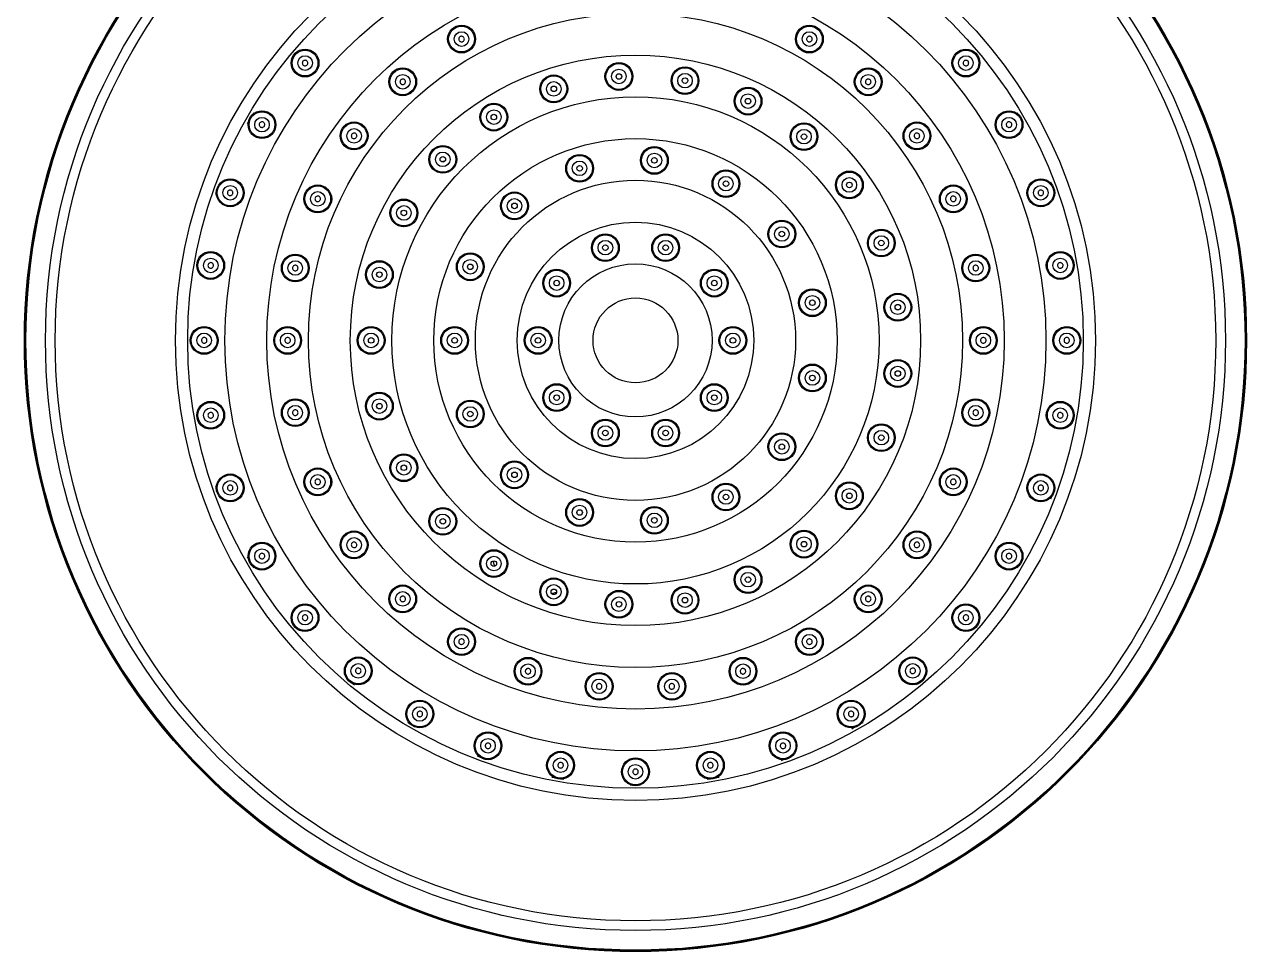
# Model space of a CAD drawing. Header units: millimetres. Extents: x 346859 to 753976, y -86090 to 5333.
# Drawn here: x 432280.4 to 432500, y -20567 to -20400.4 of the extents above; entities that cross this region are included whole.
import ezdxf

# ---------------------------------------------------------------- set-up
doc = ezdxf.new("R2010")
doc.units = ezdxf.units.MM
doc.header["$LTSCALE"] = 60
doc.layers.add('F-HAT', color=251, linetype='Continuous')

# ---------------------------------------------------------------- blocks, each defined once
blk = doc.blocks.new('cjswjdeh')
at = {"layer": 'F-HAT', "color": 8}
for p, q in [((432400.64, 36769.03), (432400.59, 36768.83)), ((432399.52, 36764.81), (432399.47, 36764.62)), ((432408.92, 36761.68), (432408.7, 36761.62)), ((432421.23, 36759.23), (432421.18, 36759.41)), ((432355.99, 36752.67), (432355.43, 36752.52)), ((432358.05, 36753.23), (432357.86, 36753.18)), ((432378.79, 36753.41), (432378.84, 36753.22)), ((432353.5, 36752.01), (432353.32, 36751.96)), ((432379.96, 36749.05), (432380, 36748.87)), ((432348.46, 36741.02), (432348.51, 36740.85)), ((432382.78, 36738.53), (432382.84, 36738.3)), ((432383.7, 36735.07), (432383.77, 36734.83)), ((432346.02, 36730.83), (432346.07, 36730.63)), ((432424.3, 36726.98), (432424.48, 36727.03)), ((432419.94, 36725.81), (432420.12, 36725.86)), ((432405.82, 36722.03), (432406.12, 36722.11)), ((432408.24, 36722.67), (432408.55, 36722.76)), ((432372.19, 36718.19), (432371.87, 36718.11)), ((432374.61, 36718.84), (432374.3, 36718.76)), ((432345.12, 36710.94), (432344.82, 36710.86)), ((432342.56, 36710.25), (432342.26, 36710.17)), ((432331.56, 36707.31), (432331.36, 36707.25)), ((432327.16, 36706.13), (432327, 36706.08)), ((432396.72, 36705.8), (432396.66, 36706.03)), ((432397.65, 36702.34), (432397.59, 36702.56)), ((432436.6, 36701.86), (432436.54, 36702.09)), ((432426.63, 36693.96), (432426.93, 36694.04)), ((432356.96, 36689.98), (432357.04, 36689.68)), ((432357.73, 36687.1), (432357.81, 36686.79)), ((432420.82, 36686.29), (432421.06, 36686.05)), ((432422.72, 36684.39), (432422.95, 36684.16)), ((432364.09, 36682.71), (432364.13, 36682.53)), ((432364.6, 36680.8), (432364.85, 36679.85)), ((432365.32, 36678.11), (432365.37, 36677.93)), ((432377.81, 36675.7), (432377.96, 36675.74)), ((432430.91, 36676.2), (432431.06, 36676.05)), ((432373.18, 36674.46), (432373.37, 36674.51)), ((432375.13, 36674.98), (432376.03, 36675.22)), ((432434.13, 36672.98), (432434.25, 36672.86))]:
    blk.add_line(p, q, dxfattribs=at)
for centre, radius in [((432390.21, 36720.43), 109.79), ((432390.21, 36720.43), 109.68), ((432390.21, 36720.43), 109.53), ((432390.21, 36720.43), 106.01), ((432390.21, 36720.43), 104.26), ((432390.21, 36720.43), 82.66), ((432390.21, 36720.43), 80.46), ((432390.21, 36720.43), 73.76), ((432390.21, 36720.43), 66.24), ((432390.21, 36720.43), 58.76), ((432358.96, 36774.56), 2.5), ((432358.96, 36774.56), 2.32), ((432421.46, 36774.56), 2.5), ((432421.46, 36774.56), 2.32), ((432358.96, 36774.56), 1.31), ((432421.46, 36774.56), 1.31), ((432330.84, 36770.25), 2.5), ((432330.84, 36770.25), 2.32), ((432449.58, 36770.25), 2.5), ((432449.58, 36770.25), 2.32), ((432330.84, 36770.25), 1.31), ((432390.21, 36720.43), 51.24), ((432387.23, 36767.84), 2.5), ((432387.23, 36767.84), 2.32), ((432449.58, 36770.25), 1.31), ((432348.39, 36766.88), 2.5), ((432348.39, 36766.88), 2.32), ((432348.39, 36766.88), 1.31), ((432375.53, 36765.61), 2.5), ((432375.53, 36765.61), 2.32), ((432387.23, 36767.84), 1.31), ((432387.23, 36767.84), 0.5), ((432399.11, 36767.09), 2.5), ((432399.11, 36767.09), 2.32), ((432399.11, 36767.09), 1.31), ((432432.03, 36766.88), 2.5), ((432432.03, 36766.88), 2.32), ((432432.03, 36766.88), 1.31), ((432375.53, 36765.61), 1.31), ((432375.53, 36765.61), 0.5), ((432399.11, 36767.09), 0.5), ((432410.44, 36763.41), 2.5), ((432410.44, 36763.41), 2.32), ((432390.21, 36720.43), 43.76), ((432410.44, 36763.41), 1.31), ((432410.44, 36763.41), 0.5), ((432323.1, 36759.18), 2.5), ((432323.1, 36759.18), 2.32), ((432364.76, 36760.54), 2.5), ((432364.76, 36760.54), 2.32), ((432364.76, 36760.54), 1.31), ((432457.33, 36759.18), 2.5), ((432457.33, 36759.18), 2.32), ((432323.1, 36759.18), 1.31), ((432339.65, 36757.17), 2.5), ((432339.65, 36757.17), 2.32), ((432364.76, 36760.54), 0.5), ((432420.49, 36757.03), 2.5), ((432420.49, 36757.03), 2.32), ((432440.78, 36757.17), 2.5), ((432440.78, 36757.17), 2.32), ((432457.33, 36759.18), 1.31), ((432339.65, 36757.17), 1.31), ((432420.49, 36757.03), 1.31), ((432420.49, 36757.03), 0.5), ((432440.78, 36757.17), 1.31), ((432355.59, 36752.95), 2.5), ((432355.59, 36752.95), 2.32), ((432390.21, 36720.43), 36.24), ((432393.61, 36752.76), 2.5), ((432393.61, 36752.76), 2.32), ((432355.59, 36752.95), 1.31), ((432355.59, 36752.95), 0.5), ((432380.17, 36751.34), 2.5), ((432380.17, 36751.34), 2.32), ((432380.17, 36751.34), 1.31), ((432393.61, 36752.76), 1.31), ((432393.61, 36752.76), 0.5), ((432380.17, 36751.34), 0.5), ((432406.46, 36748.58), 2.5), ((432406.46, 36748.58), 2.32), ((432428.64, 36748.35), 2.5), ((432428.64, 36748.35), 2.32), ((432317.39, 36746.94), 2.5), ((432317.39, 36746.94), 2.32), ((432317.39, 36746.94), 1.31), ((432333.12, 36745.85), 2.5), ((432333.12, 36745.85), 2.32), ((432390.21, 36720.43), 28.76), ((432406.46, 36748.58), 1.31), ((432406.46, 36748.58), 0.5), ((432428.64, 36748.35), 1.31), ((432428.64, 36748.35), 0.5), ((432447.31, 36745.85), 2.5), ((432447.31, 36745.85), 2.32), ((432463.04, 36746.94), 2.5), ((432463.04, 36746.94), 2.32), ((432463.04, 36746.94), 1.31), ((432333.12, 36745.85), 1.31), ((432348.59, 36743.32), 2.5), ((432368.47, 36744.59), 2.5), ((432368.47, 36744.59), 2.32), ((432368.47, 36744.59), 1.31), ((432447.31, 36745.85), 1.31), ((432348.59, 36743.32), 2.32), ((432348.59, 36743.32), 1.31), ((432348.59, 36743.32), 0.5), ((432368.47, 36744.59), 0.5), ((432390.21, 36720.43), 21.24), ((432416.51, 36739.54), 2.5), ((432416.51, 36739.54), 2.32), ((432384.8, 36737.08), 2.5), ((432384.8, 36737.08), 2.32), ((432395.62, 36737.08), 2.5), ((432395.62, 36737.08), 2.32), ((432416.51, 36739.54), 1.31), ((432416.51, 36739.54), 0.5), ((432434.38, 36737.92), 2.5), ((432434.38, 36737.92), 2.32), ((432434.38, 36737.92), 1.31), ((432384.8, 36737.08), 1.31), ((432384.8, 36737.08), 0.5), ((432395.62, 36737.08), 1.31), ((432395.62, 36737.08), 0.5), ((432434.38, 36737.92), 0.5), ((432313.89, 36733.89), 2.5), ((432313.89, 36733.89), 2.32), ((432313.89, 36733.89), 1.31), ((432329.08, 36733.43), 2.5), ((432329.08, 36733.43), 2.32), ((432360.52, 36733.65), 2.5), ((432360.52, 36733.65), 2.32), ((432360.52, 36733.65), 1.31), ((432451.35, 36733.43), 2.5), ((432451.35, 36733.43), 2.32), ((432466.53, 36733.89), 2.5), ((432466.53, 36733.89), 2.32), ((432466.53, 36733.89), 1.31), ((432329.08, 36733.43), 1.31), ((432344.2, 36732.25), 2.5), ((432344.2, 36732.25), 2.32), ((432344.2, 36732.25), 1.31), ((432344.2, 36732.25), 0.5), ((432360.52, 36733.65), 0.5), ((432376.05, 36730.72), 2.5), ((432376.05, 36730.72), 2.32), ((432390.21, 36720.43), 13.76), ((432404.37, 36730.72), 2.5), ((432404.37, 36730.72), 2.32), ((432451.35, 36733.43), 1.31), ((432376.05, 36730.72), 1.31), ((432376.05, 36730.72), 0.5), ((432404.37, 36730.72), 1.31), ((432404.37, 36730.72), 0.5), ((432422, 36727.19), 2.5), ((432422, 36727.19), 2.32), ((432422, 36727.19), 1.31), ((432437.34, 36726.39), 2.5), ((432437.34, 36726.39), 2.32), ((432390.21, 36720.43), 7.62), ((432422, 36727.19), 0.5), ((432437.34, 36726.39), 1.31), ((432437.34, 36726.39), 0.5), ((432312.71, 36720.43), 2.5), ((432312.71, 36720.43), 2.32), ((432312.71, 36720.43), 1.31), ((432327.71, 36720.43), 2.5), ((432327.71, 36720.43), 2.32), ((432327.71, 36720.43), 1.31), ((432342.71, 36720.43), 2.5), ((432342.71, 36720.43), 2.32), ((432342.71, 36720.43), 1.31), ((432357.71, 36720.43), 2.5), ((432357.71, 36720.43), 2.32), ((432357.71, 36720.43), 1.31), ((432372.71, 36720.43), 2.5), ((432372.71, 36720.43), 2.32), ((432372.71, 36720.43), 1.31), ((432407.71, 36720.43), 2.5), ((432407.71, 36720.43), 2.32), ((432407.71, 36720.43), 1.31), ((432452.71, 36720.43), 2.5), ((432452.71, 36720.43), 2.32), ((432452.71, 36720.43), 1.31), ((432467.71, 36720.43), 2.5), ((432467.71, 36720.43), 2.32), ((432467.71, 36720.43), 1.31), ((432342.71, 36720.43), 0.5), ((432357.71, 36720.43), 0.5), ((432372.71, 36720.43), 0.5), ((432407.71, 36720.43), 0.5), ((432422, 36713.68), 2.5), ((432422, 36713.68), 2.32), ((432437.34, 36714.48), 2.5), ((432437.34, 36714.48), 2.32), ((432437.34, 36714.48), 1.31), ((432422, 36713.68), 1.31), ((432422, 36713.68), 0.5), ((432437.34, 36714.48), 0.5), ((432344.2, 36708.62), 2.5), ((432344.2, 36708.62), 2.32), ((432376.05, 36710.15), 2.5), ((432376.05, 36710.15), 2.32), ((432376.05, 36710.15), 1.31), ((432404.37, 36710.15), 2.5), ((432404.37, 36710.15), 2.32), ((432404.37, 36710.15), 1.31), ((432313.89, 36706.98), 2.5), ((432313.89, 36706.98), 2.32), ((432329.08, 36707.44), 2.5), ((432329.08, 36707.44), 2.32), ((432329.08, 36707.44), 1.31), ((432344.2, 36708.62), 1.31), ((432344.2, 36708.62), 0.5), ((432360.52, 36707.21), 2.5), ((432360.52, 36707.21), 2.32), ((432360.52, 36707.21), 1.31), ((432376.05, 36710.15), 0.5), ((432404.37, 36710.15), 0.5), ((432451.35, 36707.44), 2.5), ((432451.35, 36707.44), 2.32), ((432451.35, 36707.44), 1.31), ((432466.53, 36706.98), 2.5), ((432466.53, 36706.98), 2.32), ((432313.89, 36706.98), 1.31), ((432360.52, 36707.21), 0.5), ((432384.8, 36703.79), 2.5), ((432395.62, 36703.79), 2.5), ((432466.53, 36706.98), 1.31), ((432384.8, 36703.79), 2.32), ((432384.8, 36703.79), 1.31), ((432384.8, 36703.79), 0.5), ((432395.62, 36703.79), 2.32), ((432395.62, 36703.79), 1.31), ((432395.62, 36703.79), 0.5), ((432434.38, 36702.95), 2.5), ((432434.38, 36702.95), 2.32), ((432434.38, 36702.95), 1.31), ((432416.51, 36701.33), 2.5), ((432416.51, 36701.33), 2.32), ((432416.51, 36701.33), 1.31), ((432434.38, 36702.95), 0.5), ((432348.59, 36697.55), 2.5), ((432348.59, 36697.55), 2.32), ((432416.51, 36701.33), 0.5), ((432333.12, 36695.01), 2.5), ((432348.59, 36697.55), 1.31), ((432348.59, 36697.55), 0.5), ((432368.47, 36696.28), 2.5), ((432368.47, 36696.28), 2.32), ((432368.47, 36696.28), 1.31), ((432447.31, 36695.01), 2.5), ((432317.39, 36693.93), 2.5), ((432317.39, 36693.93), 2.32), ((432333.12, 36695.01), 2.32), ((432333.12, 36695.01), 1.31), ((432368.47, 36696.28), 0.5), ((432447.31, 36695.01), 2.32), ((432447.31, 36695.01), 1.31), ((432463.04, 36693.93), 2.5), ((432463.04, 36693.93), 2.32), ((432317.39, 36693.93), 1.31), ((432406.46, 36692.29), 2.5), ((432406.46, 36692.29), 2.32), ((432406.46, 36692.29), 1.31), ((432428.64, 36692.51), 2.5), ((432428.64, 36692.51), 2.32), ((432428.64, 36692.51), 1.31), ((432463.04, 36693.93), 1.31), ((432380.17, 36689.52), 2.5), ((432380.17, 36689.52), 2.32), ((432406.46, 36692.29), 0.5), ((432428.64, 36692.51), 0.5), ((432355.59, 36687.92), 2.5), ((432355.59, 36687.92), 2.32), ((432355.59, 36687.92), 1.31), ((432380.17, 36689.52), 1.31), ((432380.17, 36689.52), 0.5), ((432393.61, 36688.11), 2.5), ((432393.61, 36688.11), 2.32), ((432393.61, 36688.11), 1.31), ((432355.59, 36687.92), 0.5), ((432393.61, 36688.11), 0.5), ((432339.65, 36683.7), 2.5), ((432339.65, 36683.7), 2.32), ((432339.65, 36683.7), 1.31), ((432420.49, 36683.83), 2.5), ((432420.49, 36683.83), 2.32), ((432420.49, 36683.83), 1.31), ((432420.49, 36683.83), 0.5), ((432440.78, 36683.7), 2.5), ((432440.78, 36683.7), 2.32), ((432440.78, 36683.7), 1.31), ((432323.1, 36681.68), 2.5), ((432323.1, 36681.68), 2.32), ((432323.1, 36681.68), 1.31), ((432364.76, 36680.33), 2.5), ((432364.76, 36680.33), 2.32), ((432457.33, 36681.68), 2.5), ((432457.33, 36681.68), 2.32), ((432457.33, 36681.68), 1.31), ((432364.76, 36680.33), 1.31), ((432364.76, 36680.33), 0.5), ((432410.44, 36677.45), 2.5), ((432375.53, 36675.26), 2.5), ((432410.44, 36677.45), 2.32), ((432410.44, 36677.45), 1.31), ((432410.44, 36677.45), 0.5), ((432348.39, 36673.99), 2.5), ((432348.39, 36673.99), 2.32), ((432375.53, 36675.26), 2.32), ((432375.53, 36675.26), 1.31), ((432375.53, 36675.26), 0.5), ((432399.11, 36673.77), 2.5), ((432399.11, 36673.77), 2.32), ((432432.03, 36673.99), 2.5), ((432432.03, 36673.99), 2.32), ((432348.39, 36673.99), 1.31), ((432387.23, 36673.03), 2.5), ((432387.23, 36673.03), 2.32), ((432387.23, 36673.03), 1.31), ((432387.23, 36673.03), 0.5), ((432399.11, 36673.77), 1.31), ((432399.11, 36673.77), 0.5), ((432432.03, 36673.99), 1.31), ((432330.84, 36670.62), 2.5), ((432330.84, 36670.62), 2.32), ((432330.84, 36670.62), 1.31), ((432449.58, 36670.62), 2.5), ((432449.58, 36670.62), 2.32), ((432449.58, 36670.62), 1.31), ((432358.96, 36666.31), 2.5), ((432358.96, 36666.31), 2.32), ((432358.96, 36666.31), 1.31), ((432421.46, 36666.31), 2.5), ((432421.46, 36666.31), 2.32), ((432421.46, 36666.31), 1.31), ((432340.4, 36661.06), 2.5), ((432340.4, 36661.06), 2.32), ((432340.4, 36661.06), 1.31), ((432370.9, 36660.99), 2.5), ((432370.9, 36660.99), 2.32), ((432409.53, 36660.99), 2.5), ((432409.53, 36660.99), 2.32), ((432440.03, 36661.06), 2.5), ((432440.03, 36661.06), 2.32), ((432440.03, 36661.06), 1.31), ((432370.9, 36660.99), 1.31), ((432383.68, 36658.28), 2.5), ((432383.68, 36658.28), 2.32), ((432396.75, 36658.28), 2.5), ((432396.75, 36658.28), 2.32), ((432409.53, 36660.99), 1.31), ((432383.68, 36658.28), 1.31), ((432396.75, 36658.28), 1.31), ((432351.46, 36653.32), 2.5), ((432428.96, 36653.32), 2.5), ((432351.46, 36653.32), 2.32), ((432351.46, 36653.32), 1.31), ((432428.96, 36653.32), 2.32), ((432428.96, 36653.32), 1.31), ((432363.71, 36647.61), 2.5), ((432363.71, 36647.61), 2.32), ((432416.72, 36647.61), 2.5), ((432416.72, 36647.61), 2.32), ((432363.71, 36647.61), 1.31), ((432416.72, 36647.61), 1.31), ((432376.75, 36644.11), 2.5), ((432376.75, 36644.11), 2.32), ((432376.75, 36644.11), 1.31), ((432390.21, 36642.93), 2.5), ((432390.21, 36642.93), 2.32), ((432403.67, 36644.11), 2.5), ((432403.67, 36644.11), 2.32), ((432403.67, 36644.11), 1.31), ((432390.21, 36642.93), 1.31)]:
    blk.add_circle(centre, radius, dxfattribs=at)
for start, end in [(139.3828, 140.7709), (39.2273, 40.6163), (149.2118, 150.8674), (30.0033, 30.7866), (19.9989, 20.8672), (160.0011, 160.8393), (169.1614, 170.7115), (9.2872, 10.8366), (179.3197, 180.6798), (359.3197, 0.6798), (189.2872, 190.8366), (349.1614, 350.7115), (199.1588, 199.9989), (339.1308, 340.0011), (209.1305, 210.7866), (329.2118, 329.9967), (219.2273, 220.6163), (319.3828, 320.7709), (229.3828, 230.7709), (309.2273, 310.6163), (239.2118, 239.9967), (299.1305, 300.7866), (249.1308, 250.0011), (289.1588, 289.9989), (259.1614, 260.7115), (269.3325, 270.6661), (279.2872, 280.8366)]:
    blk.add_arc((432390.21, 36720.43), 79.87, start, end, dxfattribs=at)
for points, knots in [([(432358.71, 36774.99), (432358.65, 36774.96), (432358.54, 36774.85), (432358.45, 36774.64), (432358.47, 36774.41), (432358.58, 36774.21), (432358.77, 36774.08), (432359, 36774.04), (432359.15, 36774.09), (432359.21, 36774.13)], [0, 0, 0, 0, 0.222339, 0.444684, 0.667037, 0.889392, 1.111744, 1.334089, 1.556428, 1.556428, 1.556428, 1.556428]), ([(432359.21, 36774.13), (432359.28, 36774.16), (432359.39, 36774.27), (432359.47, 36774.48), (432359.46, 36774.71), (432359.34, 36774.91), (432359.15, 36775.04), (432358.92, 36775.07), (432358.78, 36775.03), (432358.71, 36774.99)], [0, 0, 0, 0, 0.222339, 0.444684, 0.667036, 0.889392, 1.111744, 1.334089, 1.556428, 1.556428, 1.556428, 1.556428]), ([(432421.71, 36774.99), (432421.65, 36775.03), (432421.5, 36775.07), (432421.27, 36775.04), (432421.08, 36774.91), (432420.97, 36774.71), (432420.95, 36774.48), (432421.03, 36774.27), (432421.15, 36774.16), (432421.21, 36774.13)], [0, 0, 0, 0, 0.222339, 0.444684, 0.667037, 0.889392, 1.111744, 1.334089, 1.556428, 1.556428, 1.556428, 1.556428]), ([(432421.21, 36774.13), (432421.28, 36774.09), (432421.42, 36774.04), (432421.65, 36774.08), (432421.84, 36774.21), (432421.96, 36774.41), (432421.97, 36774.64), (432421.89, 36774.85), (432421.78, 36774.96), (432421.71, 36774.99)], [0, 0, 0, 0, 0.222339, 0.444684, 0.667036, 0.889392, 1.111744, 1.334089, 1.556428, 1.556428, 1.556428, 1.556428]), ([(432330.46, 36770.57), (432330.41, 36770.51), (432330.34, 36770.38), (432330.34, 36770.15), (432330.43, 36769.94), (432330.61, 36769.79), (432330.83, 36769.73), (432331.06, 36769.78), (432331.18, 36769.87), (432331.23, 36769.93)], [0, 0, 0, 0, 0.222134, 0.444291, 0.666477, 0.888675, 1.110861, 1.333018, 1.555152, 1.555152, 1.555152, 1.555152]), ([(432331.23, 36769.93), (432331.27, 36769.98), (432331.34, 36770.12), (432331.35, 36770.35), (432331.26, 36770.56), (432331.08, 36770.71), (432330.86, 36770.76), (432330.63, 36770.72), (432330.51, 36770.63), (432330.46, 36770.57)], [0, 0, 0, 0, 0.222133, 0.444289, 0.666476, 0.888675, 1.110862, 1.333019, 1.555152, 1.555152, 1.555152, 1.555152]), ([(432449.96, 36770.57), (432449.91, 36770.63), (432449.79, 36770.72), (432449.57, 36770.76), (432449.34, 36770.71), (432449.17, 36770.56), (432449.07, 36770.35), (432449.08, 36770.12), (432449.15, 36769.98), (432449.2, 36769.93)], [0, 0, 0, 0, 0.222134, 0.444291, 0.666477, 0.888675, 1.110861, 1.333018, 1.555152, 1.555152, 1.555152, 1.555152]), ([(432449.2, 36769.93), (432449.25, 36769.87), (432449.37, 36769.78), (432449.59, 36769.73), (432449.82, 36769.79), (432449.99, 36769.94), (432450.09, 36770.15), (432450.08, 36770.38), (432450.01, 36770.51), (432449.96, 36770.57)], [0, 0, 0, 0, 0.222133, 0.444289, 0.666476, 0.888675, 1.110862, 1.333019, 1.555152, 1.555152, 1.555152, 1.555152]), ([(432348.06, 36767.25), (432348, 36767.2), (432347.91, 36767.08), (432347.88, 36766.85), (432347.94, 36766.63), (432348.09, 36766.46), (432348.31, 36766.37), (432348.54, 36766.38), (432348.67, 36766.46), (432348.73, 36766.51)], [0, 0, 0, 0, 0.222339, 0.444684, 0.667037, 0.889392, 1.111744, 1.334089, 1.556428, 1.556428, 1.556428, 1.556428]), ([(432348.73, 36766.51), (432348.78, 36766.56), (432348.87, 36766.68), (432348.91, 36766.91), (432348.84, 36767.13), (432348.69, 36767.3), (432348.48, 36767.39), (432348.25, 36767.38), (432348.11, 36767.3), (432348.06, 36767.25)], [0, 0, 0, 0, 0.222339, 0.444684, 0.667036, 0.889392, 1.111744, 1.334089, 1.556428, 1.556428, 1.556428, 1.556428]), ([(432432.37, 36767.25), (432432.31, 36767.3), (432432.18, 36767.38), (432431.95, 36767.39), (432431.74, 36767.3), (432431.58, 36767.13), (432431.52, 36766.91), (432431.55, 36766.68), (432431.64, 36766.56), (432431.7, 36766.51)], [0, 0, 0, 0, 0.222339, 0.444684, 0.667037, 0.889392, 1.111744, 1.334089, 1.556428, 1.556428, 1.556428, 1.556428]), ([(432431.7, 36766.51), (432431.75, 36766.46), (432431.89, 36766.38), (432432.12, 36766.37), (432432.33, 36766.46), (432432.48, 36766.63), (432432.55, 36766.85), (432432.51, 36767.08), (432432.42, 36767.2), (432432.37, 36767.25)], [0, 0, 0, 0, 0.222339, 0.444684, 0.667036, 0.889392, 1.111744, 1.334089, 1.556428, 1.556428, 1.556428, 1.556428]), ([(432322.66, 36759.43), (432322.63, 36759.37), (432322.58, 36759.22), (432322.62, 36758.99), (432322.74, 36758.8), (432322.94, 36758.69), (432323.17, 36758.67), (432323.39, 36758.76), (432323.49, 36758.87), (432323.53, 36758.93)], [0, 0, 0, 0, 0.222134, 0.444291, 0.666477, 0.888675, 1.110861, 1.333018, 1.555152, 1.555152, 1.555152, 1.555152]), ([(432323.53, 36758.93), (432323.57, 36759), (432323.61, 36759.14), (432323.58, 36759.37), (432323.45, 36759.56), (432323.25, 36759.68), (432323.02, 36759.69), (432322.81, 36759.61), (432322.7, 36759.5), (432322.66, 36759.43)], [0, 0, 0, 0, 0.222133, 0.444289, 0.666476, 0.888675, 1.110862, 1.333019, 1.555152, 1.555152, 1.555152, 1.555152]), ([(432457.76, 36759.43), (432457.72, 36759.5), (432457.62, 36759.61), (432457.41, 36759.69), (432457.18, 36759.68), (432456.98, 36759.56), (432456.85, 36759.37), (432456.81, 36759.14), (432456.86, 36759), (432456.9, 36758.93)], [0, 0, 0, 0, 0.222134, 0.444291, 0.666477, 0.888675, 1.110861, 1.333018, 1.555152, 1.555152, 1.555152, 1.555152]), ([(432456.9, 36758.93), (432456.93, 36758.87), (432457.04, 36758.76), (432457.25, 36758.67), (432457.48, 36758.69), (432457.68, 36758.8), (432457.81, 36758.99), (432457.84, 36759.22), (432457.8, 36759.37), (432457.76, 36759.43)], [0, 0, 0, 0, 0.222133, 0.444289, 0.666476, 0.888675, 1.110862, 1.333019, 1.555152, 1.555152, 1.555152, 1.555152]), ([(432339.24, 36757.46), (432339.2, 36757.4), (432339.14, 36757.26), (432339.15, 36757.03), (432339.26, 36756.83), (432339.45, 36756.69), (432339.67, 36756.65), (432339.89, 36756.71), (432340.01, 36756.82), (432340.05, 36756.88)], [0, 0, 0, 0, 0.222339, 0.444684, 0.667037, 0.889392, 1.111744, 1.334089, 1.556428, 1.556428, 1.556428, 1.556428]), ([(432340.05, 36756.88), (432340.1, 36756.94), (432340.16, 36757.08), (432340.15, 36757.31), (432340.04, 36757.51), (432339.85, 36757.64), (432339.63, 36757.69), (432339.4, 36757.62), (432339.29, 36757.52), (432339.24, 36757.46)], [0, 0, 0, 0, 0.222339, 0.444684, 0.667036, 0.889392, 1.111744, 1.334089, 1.556428, 1.556428, 1.556428, 1.556428]), ([(432441.18, 36757.46), (432441.14, 36757.52), (432441.02, 36757.62), (432440.8, 36757.69), (432440.57, 36757.64), (432440.39, 36757.51), (432440.28, 36757.31), (432440.27, 36757.08), (432440.33, 36756.94), (432440.37, 36756.88)], [0, 0, 0, 0, 0.222339, 0.444684, 0.667037, 0.889392, 1.111744, 1.334089, 1.556428, 1.556428, 1.556428, 1.556428]), ([(432440.37, 36756.88), (432440.41, 36756.82), (432440.53, 36756.71), (432440.75, 36756.65), (432440.98, 36756.69), (432441.16, 36756.83), (432441.27, 36757.03), (432441.28, 36757.26), (432441.22, 36757.4), (432441.18, 36757.46)], [0, 0, 0, 0, 0.222339, 0.444684, 0.667036, 0.889392, 1.111744, 1.334089, 1.556428, 1.556428, 1.556428, 1.556428]), ([(432316.92, 36747.11), (432316.89, 36747.04), (432316.87, 36746.89), (432316.95, 36746.67), (432317.11, 36746.51), (432317.32, 36746.43), (432317.55, 36746.45), (432317.75, 36746.57), (432317.83, 36746.7), (432317.86, 36746.77)], [0, 0, 0, 0, 0.222134, 0.444291, 0.666477, 0.888675, 1.110861, 1.333018, 1.555152, 1.555152, 1.555152, 1.555152]), ([(432317.86, 36746.77), (432317.88, 36746.84), (432317.9, 36746.99), (432317.83, 36747.21), (432317.67, 36747.37), (432317.45, 36747.45), (432317.22, 36747.43), (432317.03, 36747.31), (432316.94, 36747.18), (432316.92, 36747.11)], [0, 0, 0, 0, 0.222133, 0.444289, 0.666476, 0.888675, 1.110862, 1.333019, 1.555152, 1.555152, 1.555152, 1.555152]), ([(432332.66, 36746.06), (432332.63, 36745.99), (432332.6, 36745.84), (432332.66, 36745.62), (432332.81, 36745.44), (432333.02, 36745.35), (432333.25, 36745.35), (432333.45, 36745.46), (432333.54, 36745.58), (432333.57, 36745.65)], [0, 0, 0, 0, 0.222339, 0.444684, 0.667037, 0.889392, 1.111744, 1.334089, 1.556428, 1.556428, 1.556428, 1.556428]), ([(432333.57, 36745.65), (432333.6, 36745.72), (432333.63, 36745.87), (432333.57, 36746.09), (432333.43, 36746.27), (432333.22, 36746.36), (432332.99, 36746.35), (432332.78, 36746.25), (432332.69, 36746.13), (432332.66, 36746.06)], [0, 0, 0, 0, 0.222339, 0.444684, 0.667036, 0.889392, 1.111744, 1.334089, 1.556428, 1.556428, 1.556428, 1.556428]), ([(432447.76, 36746.06), (432447.73, 36746.13), (432447.64, 36746.25), (432447.44, 36746.35), (432447.21, 36746.36), (432447, 36746.27), (432446.85, 36746.09), (432446.79, 36745.87), (432446.82, 36745.72), (432446.85, 36745.65)], [0, 0, 0, 0, 0.222339, 0.444684, 0.667037, 0.889392, 1.111744, 1.334089, 1.556428, 1.556428, 1.556428, 1.556428]), ([(432446.85, 36745.65), (432446.88, 36745.58), (432446.97, 36745.46), (432447.18, 36745.35), (432447.41, 36745.35), (432447.62, 36745.44), (432447.77, 36745.62), (432447.82, 36745.84), (432447.8, 36745.99), (432447.76, 36746.06)], [0, 0, 0, 0, 0.222339, 0.444684, 0.667036, 0.889392, 1.111744, 1.334089, 1.556428, 1.556428, 1.556428, 1.556428]), ([(432463.51, 36747.11), (432463.48, 36747.18), (432463.4, 36747.31), (432463.2, 36747.43), (432462.97, 36747.45), (432462.76, 36747.37), (432462.6, 36747.21), (432462.52, 36746.99), (432462.54, 36746.84), (432462.57, 36746.77)], [0, 0, 0, 0, 0.222134, 0.444291, 0.666477, 0.888675, 1.110861, 1.333018, 1.555152, 1.555152, 1.555152, 1.555152]), ([(432462.57, 36746.77), (432462.59, 36746.7), (432462.68, 36746.57), (432462.87, 36746.45), (432463.1, 36746.43), (432463.32, 36746.51), (432463.48, 36746.67), (432463.55, 36746.89), (432463.53, 36747.04), (432463.51, 36747.11)], [0, 0, 0, 0, 0.222133, 0.444289, 0.666476, 0.888675, 1.110862, 1.333019, 1.555152, 1.555152, 1.555152, 1.555152]), ([(432313.4, 36733.98), (432313.39, 36733.9), (432313.39, 36733.75), (432313.5, 36733.55), (432313.69, 36733.42), (432313.92, 36733.38), (432314.14, 36733.44), (432314.31, 36733.59), (432314.37, 36733.73), (432314.38, 36733.8)], [0, 0, 0, 0, 0.222134, 0.444291, 0.666477, 0.888675, 1.110861, 1.333018, 1.555152, 1.555152, 1.555152, 1.555152]), ([(432314.38, 36733.8), (432314.39, 36733.88), (432314.39, 36734.03), (432314.28, 36734.23), (432314.09, 36734.37), (432313.86, 36734.41), (432313.64, 36734.34), (432313.47, 36734.19), (432313.41, 36734.05), (432313.4, 36733.98)], [0, 0, 0, 0, 0.222133, 0.444289, 0.666476, 0.888675, 1.110862, 1.333019, 1.555152, 1.555152, 1.555152, 1.555152]), ([(432328.59, 36733.53), (432328.57, 36733.46), (432328.58, 36733.3), (432328.68, 36733.1), (432328.86, 36732.96), (432329.09, 36732.91), (432329.31, 36732.97), (432329.49, 36733.11), (432329.55, 36733.25), (432329.57, 36733.32)], [0, 0, 0, 0, 0.222339, 0.444684, 0.667037, 0.889392, 1.111744, 1.334089, 1.556428, 1.556428, 1.556428, 1.556428]), ([(432329.57, 36733.32), (432329.58, 36733.4), (432329.58, 36733.55), (432329.48, 36733.76), (432329.3, 36733.9), (432329.07, 36733.94), (432328.85, 36733.89), (432328.67, 36733.74), (432328.61, 36733.6), (432328.59, 36733.53)], [0, 0, 0, 0, 0.222339, 0.444684, 0.667036, 0.889392, 1.111744, 1.334089, 1.556428, 1.556428, 1.556428, 1.556428]), ([(432451.83, 36733.53), (432451.82, 36733.6), (432451.75, 36733.74), (432451.58, 36733.89), (432451.35, 36733.94), (432451.13, 36733.9), (432450.95, 36733.76), (432450.84, 36733.55), (432450.84, 36733.4), (432450.86, 36733.32)], [0, 0, 0, 0, 0.222339, 0.444684, 0.667037, 0.889392, 1.111744, 1.334089, 1.556428, 1.556428, 1.556428, 1.556428]), ([(432450.86, 36733.32), (432450.87, 36733.25), (432450.94, 36733.11), (432451.11, 36732.97), (432451.34, 36732.91), (432451.56, 36732.96), (432451.75, 36733.1), (432451.85, 36733.3), (432451.85, 36733.46), (432451.83, 36733.53)], [0, 0, 0, 0, 0.222339, 0.444684, 0.667036, 0.889392, 1.111744, 1.334089, 1.556428, 1.556428, 1.556428, 1.556428]), ([(432467.03, 36733.98), (432467.01, 36734.05), (432466.95, 36734.19), (432466.78, 36734.34), (432466.56, 36734.41), (432466.33, 36734.37), (432466.15, 36734.23), (432466.04, 36734.03), (432466.03, 36733.88), (432466.04, 36733.8)], [0, 0, 0, 0, 0.222134, 0.444291, 0.666477, 0.888675, 1.110861, 1.333018, 1.555152, 1.555152, 1.555152, 1.555152]), ([(432466.04, 36733.8), (432466.06, 36733.73), (432466.11, 36733.59), (432466.29, 36733.44), (432466.51, 36733.38), (432466.73, 36733.42), (432466.92, 36733.55), (432467.03, 36733.75), (432467.04, 36733.9), (432467.03, 36733.98)], [0, 0, 0, 0, 0.222133, 0.444289, 0.666476, 0.888675, 1.110862, 1.333019, 1.555152, 1.555152, 1.555152, 1.555152]), ([(432313.21, 36720.43), (432313.21, 36720.51), (432313.18, 36720.66), (432313.03, 36720.84), (432312.83, 36720.94), (432312.6, 36720.94), (432312.39, 36720.84), (432312.25, 36720.66), (432312.21, 36720.51), (432312.21, 36720.43)], [0, 0, 0, 0, 0.222133, 0.444289, 0.666476, 0.888675, 1.110862, 1.333019, 1.555152, 1.555152, 1.555152, 1.555152]), ([(432312.21, 36720.43), (432312.21, 36720.36), (432312.25, 36720.21), (432312.39, 36720.03), (432312.6, 36719.93), (432312.83, 36719.93), (432313.03, 36720.03), (432313.18, 36720.21), (432313.21, 36720.36), (432313.21, 36720.43)], [0, 0, 0, 0, 0.222134, 0.444291, 0.666477, 0.888675, 1.110861, 1.333018, 1.555152, 1.555152, 1.555152, 1.555152]), ([(432328.21, 36720.43), (432328.21, 36720.51), (432328.18, 36720.66), (432328.03, 36720.84), (432327.83, 36720.94), (432327.6, 36720.94), (432327.39, 36720.84), (432327.25, 36720.66), (432327.21, 36720.51), (432327.21, 36720.43)], [0, 0, 0, 0, 0.222339, 0.444684, 0.667036, 0.889392, 1.111744, 1.334089, 1.556428, 1.556428, 1.556428, 1.556428]), ([(432327.21, 36720.43), (432327.21, 36720.36), (432327.25, 36720.21), (432327.39, 36720.03), (432327.6, 36719.93), (432327.83, 36719.93), (432328.03, 36720.03), (432328.18, 36720.21), (432328.21, 36720.36), (432328.21, 36720.43)], [0, 0, 0, 0, 0.222339, 0.444684, 0.667037, 0.889392, 1.111744, 1.334089, 1.556428, 1.556428, 1.556428, 1.556428]), ([(432453.21, 36720.43), (432453.21, 36720.51), (432453.18, 36720.66), (432453.03, 36720.84), (432452.83, 36720.94), (432452.6, 36720.94), (432452.39, 36720.84), (432452.25, 36720.66), (432452.21, 36720.51), (432452.21, 36720.43)], [0, 0, 0, 0, 0.222339, 0.444684, 0.667037, 0.889392, 1.111744, 1.334089, 1.556428, 1.556428, 1.556428, 1.556428]), ([(432452.21, 36720.43), (432452.21, 36720.36), (432452.25, 36720.21), (432452.39, 36720.03), (432452.6, 36719.93), (432452.83, 36719.93), (432453.03, 36720.03), (432453.18, 36720.21), (432453.21, 36720.36), (432453.21, 36720.43)], [0, 0, 0, 0, 0.222339, 0.444684, 0.667036, 0.889392, 1.111744, 1.334089, 1.556428, 1.556428, 1.556428, 1.556428]), ([(432468.21, 36720.43), (432468.21, 36720.51), (432468.18, 36720.66), (432468.03, 36720.84), (432467.83, 36720.94), (432467.6, 36720.94), (432467.39, 36720.84), (432467.25, 36720.66), (432467.21, 36720.51), (432467.21, 36720.43)], [0, 0, 0, 0, 0.222134, 0.444291, 0.666477, 0.888675, 1.110861, 1.333018, 1.555152, 1.555152, 1.555152, 1.555152]), ([(432467.21, 36720.43), (432467.21, 36720.36), (432467.25, 36720.21), (432467.39, 36720.03), (432467.6, 36719.93), (432467.83, 36719.93), (432468.03, 36720.03), (432468.18, 36720.21), (432468.21, 36720.36), (432468.21, 36720.43)], [0, 0, 0, 0, 0.222133, 0.444289, 0.666476, 0.888675, 1.110862, 1.333019, 1.555152, 1.555152, 1.555152, 1.555152]), ([(432314.38, 36707.06), (432314.37, 36707.14), (432314.31, 36707.28), (432314.14, 36707.43), (432313.92, 36707.49), (432313.69, 36707.45), (432313.5, 36707.32), (432313.39, 36707.12), (432313.39, 36706.96), (432313.4, 36706.89)], [0, 0, 0, 0, 0.222133, 0.444289, 0.666476, 0.888675, 1.110862, 1.333019, 1.555152, 1.555152, 1.555152, 1.555152]), ([(432313.4, 36706.89), (432313.41, 36706.82), (432313.47, 36706.67), (432313.64, 36706.52), (432313.86, 36706.46), (432314.09, 36706.5), (432314.28, 36706.63), (432314.39, 36706.84), (432314.39, 36706.99), (432314.38, 36707.06)], [0, 0, 0, 0, 0.222134, 0.444291, 0.666477, 0.888675, 1.110861, 1.333018, 1.555152, 1.555152, 1.555152, 1.555152]), ([(432329.57, 36707.54), (432329.55, 36707.62), (432329.49, 36707.76), (432329.31, 36707.9), (432329.09, 36707.96), (432328.86, 36707.91), (432328.68, 36707.77), (432328.58, 36707.56), (432328.57, 36707.41), (432328.59, 36707.33)], [0, 0, 0, 0, 0.222339, 0.444684, 0.667036, 0.889392, 1.111744, 1.334089, 1.556428, 1.556428, 1.556428, 1.556428]), ([(432328.59, 36707.33), (432328.61, 36707.26), (432328.67, 36707.12), (432328.85, 36706.98), (432329.07, 36706.92), (432329.3, 36706.97), (432329.48, 36707.11), (432329.58, 36707.32), (432329.58, 36707.47), (432329.57, 36707.54)], [0, 0, 0, 0, 0.222339, 0.444684, 0.667037, 0.889392, 1.111744, 1.334089, 1.556428, 1.556428, 1.556428, 1.556428]), ([(432450.86, 36707.54), (432450.84, 36707.47), (432450.84, 36707.32), (432450.95, 36707.11), (432451.13, 36706.97), (432451.35, 36706.92), (432451.58, 36706.98), (432451.75, 36707.12), (432451.82, 36707.26), (432451.83, 36707.33)], [0, 0, 0, 0, 0.222339, 0.444684, 0.667036, 0.889392, 1.111744, 1.334089, 1.556428, 1.556428, 1.556428, 1.556428]), ([(432451.83, 36707.33), (432451.85, 36707.41), (432451.85, 36707.56), (432451.75, 36707.77), (432451.56, 36707.91), (432451.34, 36707.96), (432451.11, 36707.9), (432450.94, 36707.76), (432450.87, 36707.62), (432450.86, 36707.54)], [0, 0, 0, 0, 0.222339, 0.444684, 0.667037, 0.889392, 1.111744, 1.334089, 1.556428, 1.556428, 1.556428, 1.556428]), ([(432466.04, 36707.06), (432466.03, 36706.99), (432466.04, 36706.84), (432466.15, 36706.63), (432466.33, 36706.5), (432466.56, 36706.46), (432466.78, 36706.52), (432466.95, 36706.67), (432467.01, 36706.82), (432467.03, 36706.89)], [0, 0, 0, 0, 0.222133, 0.444289, 0.666476, 0.888675, 1.110862, 1.333019, 1.555152, 1.555152, 1.555152, 1.555152]), ([(432467.03, 36706.89), (432467.04, 36706.96), (432467.03, 36707.12), (432466.92, 36707.32), (432466.73, 36707.45), (432466.51, 36707.49), (432466.29, 36707.43), (432466.11, 36707.28), (432466.06, 36707.14), (432466.04, 36707.06)], [0, 0, 0, 0, 0.222134, 0.444291, 0.666477, 0.888675, 1.110861, 1.333018, 1.555152, 1.555152, 1.555152, 1.555152]), ([(432333.57, 36695.22), (432333.54, 36695.28), (432333.45, 36695.41), (432333.25, 36695.51), (432333.02, 36695.52), (432332.81, 36695.43), (432332.66, 36695.25), (432332.6, 36695.03), (432332.63, 36694.88), (432332.66, 36694.81)], [0, 0, 0, 0, 0.222339, 0.444684, 0.667036, 0.889392, 1.111744, 1.334089, 1.556428, 1.556428, 1.556428, 1.556428]), ([(432447.76, 36694.81), (432447.8, 36694.88), (432447.82, 36695.03), (432447.77, 36695.25), (432447.62, 36695.43), (432447.41, 36695.52), (432447.18, 36695.51), (432446.97, 36695.41), (432446.88, 36695.28), (432446.85, 36695.22)], [0, 0, 0, 0, 0.222339, 0.444684, 0.667037, 0.889392, 1.111744, 1.334089, 1.556428, 1.556428, 1.556428, 1.556428]), ([(432317.86, 36694.1), (432317.83, 36694.17), (432317.75, 36694.3), (432317.55, 36694.42), (432317.32, 36694.44), (432317.11, 36694.36), (432316.95, 36694.2), (432316.87, 36693.98), (432316.89, 36693.83), (432316.92, 36693.76)], [0, 0, 0, 0, 0.222133, 0.444289, 0.666476, 0.888675, 1.110862, 1.333019, 1.555152, 1.555152, 1.555152, 1.555152]), ([(432316.92, 36693.76), (432316.94, 36693.69), (432317.03, 36693.56), (432317.22, 36693.44), (432317.45, 36693.41), (432317.67, 36693.49), (432317.83, 36693.66), (432317.9, 36693.88), (432317.88, 36694.03), (432317.86, 36694.1)], [0, 0, 0, 0, 0.222134, 0.444291, 0.666477, 0.888675, 1.110861, 1.333018, 1.555152, 1.555152, 1.555152, 1.555152]), ([(432332.66, 36694.81), (432332.69, 36694.74), (432332.78, 36694.62), (432332.99, 36694.51), (432333.22, 36694.51), (432333.43, 36694.6), (432333.57, 36694.77), (432333.63, 36695), (432333.6, 36695.15), (432333.57, 36695.22)], [0, 0, 0, 0, 0.222339, 0.444684, 0.667037, 0.889392, 1.111744, 1.334089, 1.556428, 1.556428, 1.556428, 1.556428]), ([(432446.85, 36695.22), (432446.82, 36695.15), (432446.79, 36695), (432446.85, 36694.77), (432447, 36694.6), (432447.21, 36694.51), (432447.44, 36694.51), (432447.64, 36694.62), (432447.73, 36694.74), (432447.76, 36694.81)], [0, 0, 0, 0, 0.222339, 0.444684, 0.667036, 0.889392, 1.111744, 1.334089, 1.556428, 1.556428, 1.556428, 1.556428]), ([(432462.57, 36694.1), (432462.54, 36694.03), (432462.52, 36693.88), (432462.6, 36693.66), (432462.76, 36693.49), (432462.97, 36693.41), (432463.2, 36693.44), (432463.4, 36693.56), (432463.48, 36693.69), (432463.51, 36693.76)], [0, 0, 0, 0, 0.222133, 0.444289, 0.666476, 0.888675, 1.110862, 1.333019, 1.555152, 1.555152, 1.555152, 1.555152]), ([(432463.51, 36693.76), (432463.53, 36693.83), (432463.55, 36693.98), (432463.48, 36694.2), (432463.32, 36694.36), (432463.1, 36694.44), (432462.87, 36694.42), (432462.68, 36694.3), (432462.59, 36694.17), (432462.57, 36694.1)], [0, 0, 0, 0, 0.222134, 0.444291, 0.666477, 0.888675, 1.110861, 1.333018, 1.555152, 1.555152, 1.555152, 1.555152]), ([(432323.53, 36681.93), (432323.49, 36682), (432323.39, 36682.11), (432323.17, 36682.19), (432322.94, 36682.18), (432322.74, 36682.06), (432322.62, 36681.87), (432322.58, 36681.65), (432322.63, 36681.5), (432322.66, 36681.43)], [0, 0, 0, 0, 0.222133, 0.444289, 0.666476, 0.888675, 1.110862, 1.333019, 1.555152, 1.555152, 1.555152, 1.555152]), ([(432340.05, 36683.99), (432340.01, 36684.05), (432339.89, 36684.15), (432339.67, 36684.21), (432339.45, 36684.17), (432339.26, 36684.04), (432339.15, 36683.83), (432339.14, 36683.6), (432339.2, 36683.46), (432339.24, 36683.4)], [0, 0, 0, 0, 0.222339, 0.444684, 0.667036, 0.889392, 1.111744, 1.334089, 1.556428, 1.556428, 1.556428, 1.556428]), ([(432339.24, 36683.4), (432339.29, 36683.34), (432339.4, 36683.24), (432339.63, 36683.18), (432339.85, 36683.22), (432340.04, 36683.36), (432340.15, 36683.56), (432340.16, 36683.79), (432340.1, 36683.93), (432340.05, 36683.99)], [0, 0, 0, 0, 0.222339, 0.444684, 0.667037, 0.889392, 1.111744, 1.334089, 1.556428, 1.556428, 1.556428, 1.556428]), ([(432440.37, 36683.99), (432440.33, 36683.93), (432440.27, 36683.79), (432440.28, 36683.56), (432440.39, 36683.36), (432440.57, 36683.22), (432440.8, 36683.18), (432441.02, 36683.24), (432441.14, 36683.34), (432441.18, 36683.4)], [0, 0, 0, 0, 0.222339, 0.444684, 0.667036, 0.889392, 1.111744, 1.334089, 1.556428, 1.556428, 1.556428, 1.556428]), ([(432441.18, 36683.4), (432441.22, 36683.46), (432441.28, 36683.6), (432441.27, 36683.83), (432441.16, 36684.04), (432440.98, 36684.17), (432440.75, 36684.21), (432440.53, 36684.15), (432440.41, 36684.05), (432440.37, 36683.99)], [0, 0, 0, 0, 0.222339, 0.444684, 0.667037, 0.889392, 1.111744, 1.334089, 1.556428, 1.556428, 1.556428, 1.556428]), ([(432457.76, 36681.43), (432457.8, 36681.5), (432457.84, 36681.65), (432457.81, 36681.87), (432457.68, 36682.06), (432457.48, 36682.18), (432457.25, 36682.19), (432457.04, 36682.11), (432456.93, 36682), (432456.9, 36681.93)], [0, 0, 0, 0, 0.222134, 0.444291, 0.666477, 0.888675, 1.110861, 1.333018, 1.555152, 1.555152, 1.555152, 1.555152]), ([(432322.66, 36681.43), (432322.7, 36681.37), (432322.81, 36681.26), (432323.02, 36681.17), (432323.25, 36681.19), (432323.45, 36681.31), (432323.58, 36681.5), (432323.61, 36681.72), (432323.57, 36681.87), (432323.53, 36681.93)], [0, 0, 0, 0, 0.222134, 0.444291, 0.666477, 0.888675, 1.110861, 1.333018, 1.555152, 1.555152, 1.555152, 1.555152]), ([(432456.9, 36681.93), (432456.86, 36681.87), (432456.81, 36681.72), (432456.85, 36681.5), (432456.98, 36681.31), (432457.18, 36681.19), (432457.41, 36681.17), (432457.62, 36681.26), (432457.72, 36681.37), (432457.76, 36681.43)], [0, 0, 0, 0, 0.222133, 0.444289, 0.666476, 0.888675, 1.110862, 1.333019, 1.555152, 1.555152, 1.555152, 1.555152]), ([(432348.73, 36674.36), (432348.67, 36674.41), (432348.54, 36674.48), (432348.31, 36674.5), (432348.09, 36674.41), (432347.94, 36674.24), (432347.88, 36674.02), (432347.91, 36673.79), (432348, 36673.67), (432348.06, 36673.62)], [0, 0, 0, 0, 0.222339, 0.444684, 0.667036, 0.889392, 1.111744, 1.334089, 1.556428, 1.556428, 1.556428, 1.556428]), ([(432348.06, 36673.62), (432348.11, 36673.57), (432348.25, 36673.49), (432348.48, 36673.48), (432348.69, 36673.56), (432348.84, 36673.74), (432348.91, 36673.96), (432348.87, 36674.18), (432348.78, 36674.31), (432348.73, 36674.36)], [0, 0, 0, 0, 0.222339, 0.444684, 0.667037, 0.889392, 1.111744, 1.334089, 1.556428, 1.556428, 1.556428, 1.556428]), ([(432431.7, 36674.36), (432431.64, 36674.31), (432431.55, 36674.18), (432431.52, 36673.96), (432431.58, 36673.74), (432431.74, 36673.56), (432431.95, 36673.48), (432432.18, 36673.49), (432432.31, 36673.57), (432432.37, 36673.62)], [0, 0, 0, 0, 0.222339, 0.444684, 0.667036, 0.889392, 1.111744, 1.334089, 1.556428, 1.556428, 1.556428, 1.556428]), ([(432432.37, 36673.62), (432432.42, 36673.67), (432432.51, 36673.79), (432432.55, 36674.02), (432432.48, 36674.24), (432432.33, 36674.41), (432432.12, 36674.5), (432431.89, 36674.48), (432431.75, 36674.41), (432431.7, 36674.36)], [0, 0, 0, 0, 0.222339, 0.444684, 0.667037, 0.889392, 1.111744, 1.334089, 1.556428, 1.556428, 1.556428, 1.556428]), ([(432331.23, 36670.94), (432331.18, 36671), (432331.06, 36671.09), (432330.83, 36671.13), (432330.61, 36671.08), (432330.43, 36670.93), (432330.34, 36670.72), (432330.34, 36670.49), (432330.41, 36670.35), (432330.46, 36670.3)], [0, 0, 0, 0, 0.222133, 0.444289, 0.666476, 0.888675, 1.110862, 1.333019, 1.555152, 1.555152, 1.555152, 1.555152]), ([(432330.46, 36670.3), (432330.51, 36670.24), (432330.63, 36670.15), (432330.86, 36670.1), (432331.08, 36670.16), (432331.26, 36670.31), (432331.35, 36670.52), (432331.34, 36670.74), (432331.27, 36670.88), (432331.23, 36670.94)], [0, 0, 0, 0, 0.222134, 0.444291, 0.666477, 0.888675, 1.110861, 1.333018, 1.555152, 1.555152, 1.555152, 1.555152]), ([(432449.2, 36670.94), (432449.15, 36670.88), (432449.08, 36670.74), (432449.07, 36670.52), (432449.17, 36670.31), (432449.34, 36670.16), (432449.57, 36670.1), (432449.79, 36670.15), (432449.91, 36670.24), (432449.96, 36670.3)], [0, 0, 0, 0, 0.222133, 0.444289, 0.666476, 0.888675, 1.110862, 1.333019, 1.555152, 1.555152, 1.555152, 1.555152]), ([(432449.96, 36670.3), (432450.01, 36670.35), (432450.08, 36670.49), (432450.09, 36670.72), (432449.99, 36670.93), (432449.82, 36671.08), (432449.59, 36671.13), (432449.37, 36671.09), (432449.25, 36671), (432449.2, 36670.94)], [0, 0, 0, 0, 0.222134, 0.444291, 0.666477, 0.888675, 1.110861, 1.333018, 1.555152, 1.555152, 1.555152, 1.555152]), ([(432359.21, 36666.74), (432359.15, 36666.78), (432359, 36666.82), (432358.77, 36666.79), (432358.58, 36666.66), (432358.47, 36666.46), (432358.45, 36666.23), (432358.54, 36666.02), (432358.65, 36665.91), (432358.71, 36665.87)], [0, 0, 0, 0, 0.222339, 0.444684, 0.667036, 0.889392, 1.111744, 1.334089, 1.556428, 1.556428, 1.556428, 1.556428]), ([(432421.71, 36665.87), (432421.78, 36665.91), (432421.89, 36666.02), (432421.97, 36666.23), (432421.96, 36666.46), (432421.84, 36666.66), (432421.65, 36666.79), (432421.42, 36666.82), (432421.28, 36666.78), (432421.21, 36666.74)], [0, 0, 0, 0, 0.222339, 0.444684, 0.667037, 0.889392, 1.111744, 1.334089, 1.556428, 1.556428, 1.556428, 1.556428]), ([(432358.71, 36665.87), (432358.78, 36665.84), (432358.92, 36665.79), (432359.15, 36665.83), (432359.34, 36665.96), (432359.46, 36666.15), (432359.47, 36666.38), (432359.39, 36666.6), (432359.28, 36666.7), (432359.21, 36666.74)], [0, 0, 0, 0, 0.222339, 0.444684, 0.667037, 0.889392, 1.111744, 1.334089, 1.556428, 1.556428, 1.556428, 1.556428]), ([(432421.21, 36666.74), (432421.15, 36666.7), (432421.03, 36666.6), (432420.95, 36666.38), (432420.97, 36666.15), (432421.08, 36665.96), (432421.27, 36665.83), (432421.5, 36665.79), (432421.65, 36665.84), (432421.71, 36665.87)], [0, 0, 0, 0, 0.222339, 0.444684, 0.667036, 0.889392, 1.111744, 1.334089, 1.556428, 1.556428, 1.556428, 1.556428]), ([(432340.72, 36661.45), (432340.66, 36661.5), (432340.52, 36661.57), (432340.29, 36661.57), (432340.08, 36661.48), (432339.94, 36661.3), (432339.88, 36661.08), (432339.93, 36660.85), (432340.02, 36660.73), (432340.08, 36660.68)], [0, 0, 0, 0, 0.222133, 0.444289, 0.666476, 0.888675, 1.110862, 1.333019, 1.555152, 1.555152, 1.555152, 1.555152]), ([(432340.08, 36660.68), (432340.13, 36660.64), (432340.27, 36660.56), (432340.5, 36660.56), (432340.71, 36660.65), (432340.86, 36660.83), (432340.91, 36661.05), (432340.87, 36661.28), (432340.77, 36661.4), (432340.72, 36661.45)], [0, 0, 0, 0, 0.222134, 0.444291, 0.666477, 0.888675, 1.110861, 1.333018, 1.555152, 1.555152, 1.555152, 1.555152]), ([(432371.05, 36661.47), (432370.98, 36661.49), (432370.83, 36661.5), (432370.61, 36661.42), (432370.46, 36661.26), (432370.38, 36661.04), (432370.42, 36660.81), (432370.54, 36660.62), (432370.67, 36660.54), (432370.74, 36660.52)], [0, 0, 0, 0, 0.222339, 0.444684, 0.667036, 0.889392, 1.111744, 1.334089, 1.556428, 1.556428, 1.556428, 1.556428]), ([(432370.74, 36660.52), (432370.81, 36660.49), (432370.97, 36660.48), (432371.18, 36660.56), (432371.34, 36660.73), (432371.41, 36660.95), (432371.38, 36661.17), (432371.26, 36661.37), (432371.12, 36661.44), (432371.05, 36661.47)], [0, 0, 0, 0, 0.222339, 0.444684, 0.667037, 0.889392, 1.111744, 1.334089, 1.556428, 1.556428, 1.556428, 1.556428]), ([(432409.37, 36661.47), (432409.3, 36661.44), (432409.17, 36661.37), (432409.04, 36661.17), (432409.01, 36660.95), (432409.08, 36660.73), (432409.24, 36660.56), (432409.46, 36660.48), (432409.61, 36660.49), (432409.68, 36660.52)], [0, 0, 0, 0, 0.222339, 0.444684, 0.667036, 0.889392, 1.111744, 1.334089, 1.556428, 1.556428, 1.556428, 1.556428]), ([(432409.68, 36660.52), (432409.75, 36660.54), (432409.88, 36660.62), (432410.01, 36660.81), (432410.04, 36661.04), (432409.97, 36661.26), (432409.81, 36661.42), (432409.6, 36661.5), (432409.44, 36661.49), (432409.37, 36661.47)], [0, 0, 0, 0, 0.222339, 0.444684, 0.667037, 0.889392, 1.111744, 1.334089, 1.556428, 1.556428, 1.556428, 1.556428]), ([(432439.71, 36661.45), (432439.65, 36661.4), (432439.56, 36661.28), (432439.51, 36661.05), (432439.57, 36660.83), (432439.72, 36660.65), (432439.93, 36660.56), (432440.15, 36660.56), (432440.29, 36660.64), (432440.35, 36660.68)], [0, 0, 0, 0, 0.222133, 0.444289, 0.666476, 0.888675, 1.110862, 1.333019, 1.555152, 1.555152, 1.555152, 1.555152]), ([(432440.35, 36660.68), (432440.41, 36660.73), (432440.5, 36660.85), (432440.54, 36661.08), (432440.49, 36661.3), (432440.34, 36661.48), (432440.13, 36661.57), (432439.9, 36661.57), (432439.76, 36661.5), (432439.71, 36661.45)], [0, 0, 0, 0, 0.222134, 0.444291, 0.666477, 0.888675, 1.110861, 1.333018, 1.555152, 1.555152, 1.555152, 1.555152]), ([(432383.73, 36658.77), (432383.66, 36658.78), (432383.5, 36658.76), (432383.31, 36658.64), (432383.19, 36658.44), (432383.17, 36658.21), (432383.24, 36658), (432383.41, 36657.84), (432383.55, 36657.79), (432383.63, 36657.78)], [0, 0, 0, 0, 0.222339, 0.444684, 0.667036, 0.889392, 1.111744, 1.334089, 1.556428, 1.556428, 1.556428, 1.556428]), ([(432383.63, 36657.78), (432383.7, 36657.77), (432383.85, 36657.79), (432384.05, 36657.91), (432384.17, 36658.11), (432384.19, 36658.34), (432384.11, 36658.55), (432383.95, 36658.72), (432383.81, 36658.77), (432383.73, 36658.77)], [0, 0, 0, 0, 0.222339, 0.444684, 0.667037, 0.889392, 1.111744, 1.334089, 1.556428, 1.556428, 1.556428, 1.556428]), ([(432396.69, 36658.77), (432396.62, 36658.77), (432396.47, 36658.72), (432396.31, 36658.55), (432396.23, 36658.34), (432396.26, 36658.11), (432396.38, 36657.91), (432396.57, 36657.79), (432396.72, 36657.77), (432396.8, 36657.78)], [0, 0, 0, 0, 0.222339, 0.444684, 0.667036, 0.889392, 1.111744, 1.334089, 1.556428, 1.556428, 1.556428, 1.556428]), ([(432396.8, 36657.78), (432396.87, 36657.79), (432397.02, 36657.84), (432397.18, 36658), (432397.26, 36658.21), (432397.23, 36658.44), (432397.11, 36658.64), (432396.92, 36658.76), (432396.77, 36658.78), (432396.69, 36658.77)], [0, 0, 0, 0, 0.222339, 0.444684, 0.667037, 0.889392, 1.111744, 1.334089, 1.556428, 1.556428, 1.556428, 1.556428]), ([(432351.71, 36653.75), (432351.65, 36653.79), (432351.5, 36653.83), (432351.27, 36653.8), (432351.08, 36653.67), (432350.97, 36653.47), (432350.95, 36653.24), (432351.04, 36653.03), (432351.15, 36652.92), (432351.21, 36652.88)], [0, 0, 0, 0, 0.222133, 0.444289, 0.666476, 0.888675, 1.110862, 1.333019, 1.555152, 1.555152, 1.555152, 1.555152]), ([(432351.21, 36652.88), (432351.28, 36652.85), (432351.42, 36652.8), (432351.65, 36652.84), (432351.84, 36652.97), (432351.96, 36653.16), (432351.97, 36653.39), (432351.89, 36653.61), (432351.78, 36653.71), (432351.71, 36653.75)], [0, 0, 0, 0, 0.222134, 0.444291, 0.666477, 0.888675, 1.110861, 1.333018, 1.555152, 1.555152, 1.555152, 1.555152]), ([(432428.71, 36653.75), (432428.65, 36653.71), (432428.54, 36653.61), (432428.45, 36653.39), (432428.47, 36653.16), (432428.58, 36652.97), (432428.77, 36652.84), (432429, 36652.8), (432429.15, 36652.85), (432429.21, 36652.88)], [0, 0, 0, 0, 0.222133, 0.444289, 0.666476, 0.888675, 1.110862, 1.333019, 1.555152, 1.555152, 1.555152, 1.555152]), ([(432429.21, 36652.88), (432429.28, 36652.92), (432429.39, 36653.03), (432429.47, 36653.24), (432429.46, 36653.47), (432429.34, 36653.67), (432429.15, 36653.8), (432428.92, 36653.83), (432428.78, 36653.79), (432428.71, 36653.75)], [0, 0, 0, 0, 0.222134, 0.444291, 0.666477, 0.888675, 1.110861, 1.333018, 1.555152, 1.555152, 1.555152, 1.555152]), ([(432363.88, 36648.08), (432363.81, 36648.1), (432363.65, 36648.12), (432363.44, 36648.05), (432363.27, 36647.89), (432363.19, 36647.67), (432363.22, 36647.44), (432363.34, 36647.25), (432363.47, 36647.16), (432363.54, 36647.14)], [0, 0, 0, 0, 0.222133, 0.444289, 0.666476, 0.888675, 1.110862, 1.333019, 1.555152, 1.555152, 1.555152, 1.555152]), ([(432363.54, 36647.14), (432363.6, 36647.11), (432363.76, 36647.09), (432363.97, 36647.17), (432364.14, 36647.33), (432364.22, 36647.54), (432364.2, 36647.77), (432364.08, 36647.97), (432363.95, 36648.05), (432363.88, 36648.08)], [0, 0, 0, 0, 0.222134, 0.444291, 0.666477, 0.888675, 1.110861, 1.333018, 1.555152, 1.555152, 1.555152, 1.555152]), ([(432416.55, 36648.08), (432416.48, 36648.05), (432416.35, 36647.97), (432416.23, 36647.77), (432416.21, 36647.54), (432416.28, 36647.33), (432416.45, 36647.17), (432416.67, 36647.09), (432416.82, 36647.11), (432416.89, 36647.14)], [0, 0, 0, 0, 0.222133, 0.444289, 0.666476, 0.888675, 1.110862, 1.333019, 1.555152, 1.555152, 1.555152, 1.555152]), ([(432416.89, 36647.14), (432416.96, 36647.16), (432417.09, 36647.25), (432417.21, 36647.44), (432417.23, 36647.67), (432417.15, 36647.89), (432416.99, 36648.05), (432416.77, 36648.12), (432416.62, 36648.1), (432416.55, 36648.08)], [0, 0, 0, 0, 0.222134, 0.444291, 0.666477, 0.888675, 1.110861, 1.333018, 1.555152, 1.555152, 1.555152, 1.555152]), ([(432376.84, 36644.6), (432376.77, 36644.62), (432376.61, 36644.61), (432376.41, 36644.5), (432376.28, 36644.31), (432376.24, 36644.09), (432376.3, 36643.86), (432376.45, 36643.69), (432376.59, 36643.63), (432376.67, 36643.62)], [0, 0, 0, 0, 0.222133, 0.444289, 0.666476, 0.888675, 1.110862, 1.333019, 1.555152, 1.555152, 1.555152, 1.555152]), ([(432376.67, 36643.62), (432376.74, 36643.61), (432376.89, 36643.61), (432377.1, 36643.72), (432377.23, 36643.91), (432377.27, 36644.14), (432377.21, 36644.36), (432377.06, 36644.53), (432376.91, 36644.59), (432376.84, 36644.6)], [0, 0, 0, 0, 0.222134, 0.444291, 0.666477, 0.888675, 1.110861, 1.333018, 1.555152, 1.555152, 1.555152, 1.555152]), ([(432390.21, 36643.43), (432390.14, 36643.43), (432389.99, 36643.4), (432389.81, 36643.26), (432389.71, 36643.05), (432389.71, 36642.82), (432389.81, 36642.61), (432389.99, 36642.47), (432390.14, 36642.43), (432390.21, 36642.43)], [0, 0, 0, 0, 0.222133, 0.444289, 0.666476, 0.888675, 1.110862, 1.333019, 1.555152, 1.555152, 1.555152, 1.555152]), ([(432390.21, 36642.43), (432390.29, 36642.43), (432390.44, 36642.47), (432390.62, 36642.61), (432390.72, 36642.82), (432390.72, 36643.05), (432390.62, 36643.26), (432390.44, 36643.4), (432390.29, 36643.43), (432390.21, 36643.43)], [0, 0, 0, 0, 0.222134, 0.444291, 0.666477, 0.888675, 1.110861, 1.333018, 1.555152, 1.555152, 1.555152, 1.555152]), ([(432403.58, 36644.6), (432403.51, 36644.59), (432403.37, 36644.53), (432403.22, 36644.36), (432403.15, 36644.14), (432403.19, 36643.91), (432403.33, 36643.72), (432403.53, 36643.61), (432403.68, 36643.61), (432403.76, 36643.62)], [0, 0, 0, 0, 0.222133, 0.444289, 0.666476, 0.888675, 1.110862, 1.333019, 1.555152, 1.555152, 1.555152, 1.555152]), ([(432403.76, 36643.62), (432403.83, 36643.63), (432403.97, 36643.69), (432404.12, 36643.86), (432404.19, 36644.09), (432404.15, 36644.31), (432404.01, 36644.5), (432403.81, 36644.61), (432403.66, 36644.62), (432403.58, 36644.6)], [0, 0, 0, 0, 0.222134, 0.444291, 0.666477, 0.888675, 1.110861, 1.333018, 1.555152, 1.555152, 1.555152, 1.555152])]:
    blk.add_open_spline(points, degree=3, knots=knots, dxfattribs=at)

msp = doc.modelspace()

# ---------------------------------------------------------------- block references
msp.add_blockref('cjswjdeh', (0, -57177.6))

doc.saveas('drawing.dxf')
